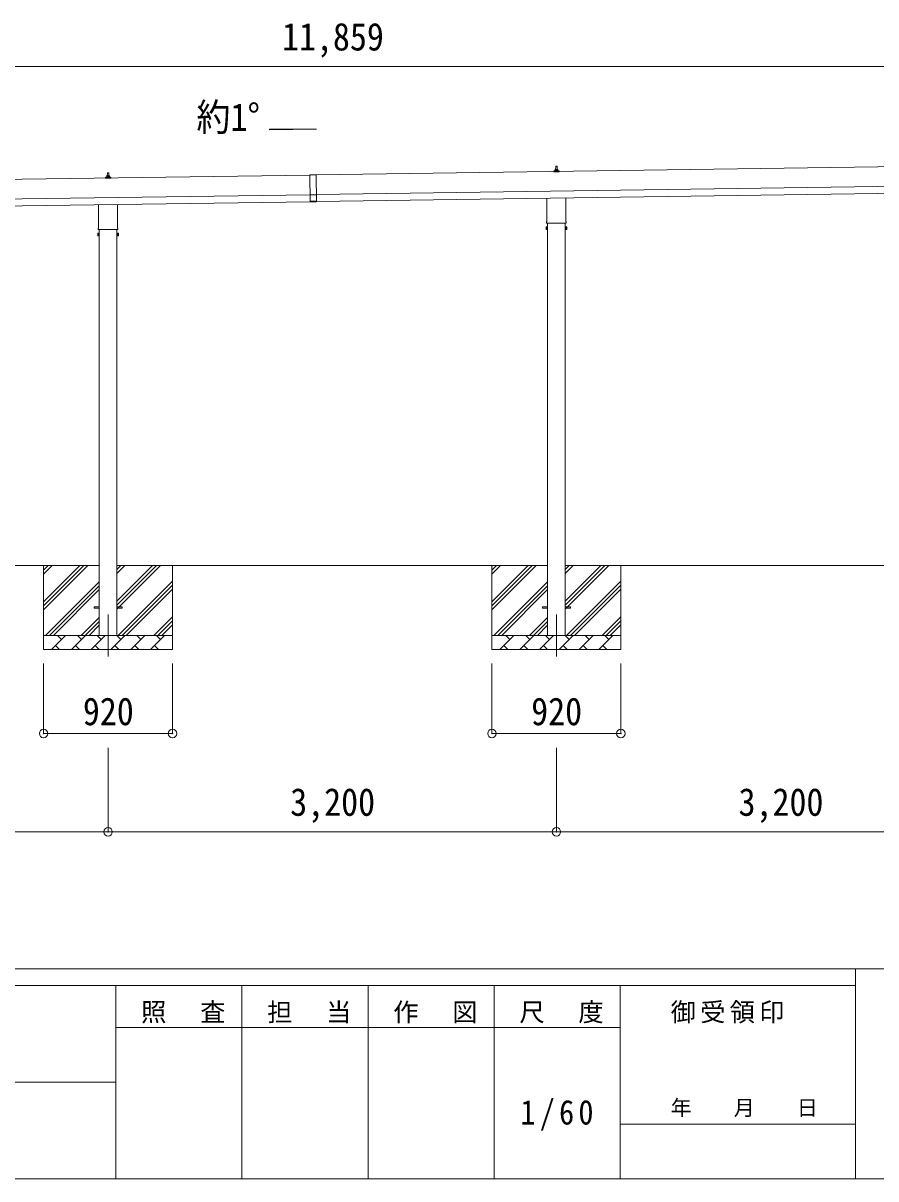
# Model space of a CAD drawing. Units: millimetres at full size, sheet at 1:60. Extents: x -16864 to 16864, y -11640 to 11640.
# Drawn here: x 4740 to 10827, y -11640 to -3389 of the extents above; entities that cross this region are included whole.
import ezdxf
from ezdxf.enums import TextEntityAlignment as Align

# ---------------------------------------------------------------- set-up
doc = ezdxf.new("R2010")
doc.units = ezdxf.units.MM
doc.header["$LTSCALE"] = 60
doc.header["$PDMODE"] = 32
doc.header["$PDSIZE"] = 60
doc.linetypes.add('CHAIN1', pattern=[8, 5, -1, 1, -1])
for name, color, linetype, lineweight in [('0-1_Defpoints', 7, 'CHAIN1', 9), ('0-2_TEXT1', 4, 'Continuous', 9), ('0-3_SHAPE', 7, 'Continuous', 9), ('0-7_PARTS2', 7, 'Continuous', 9), ('0-8_TABLE1', 6, 'Continuous', 9), ('F-0', 7, 'Continuous', 9)]:
    doc.layers.add(name, color=color, linetype=linetype, lineweight=lineweight)
doc.styles.add('ＭＳ ゴシック', font='')
doc.styles.get('ＭＳ ゴシック').set_extended_font_data('MS Gothic')

msp = doc.modelspace()

# ---------------------------------------------------------------- linework, layer by layer
at = {"layer": '0-1_Defpoints'}
for p, q in [((5346.57, -7611.46), (5346.57, -7960.46)), ((8546.57, -7611.46), (8546.57, -7960.46))]:
    msp.add_line(p, q, dxfattribs=at)
at = {"layer": '0-2_TEXT1'}
for p, q in [((6834.47, -4145.62), (6498.47, -4150.42)), ((12842.25, -4387.25), (6831.63, -4473.12)), ((8528.62, -4451.27), (8528.62, -4443.56)), ((8565.12, -4451.27), (8528.62, -4451.27)), ((8529.01, -4442.77), (8564.74, -4442.77)), ((8529.39, -4442.58), (8536.11, -4440.95)), ((8536.49, -4440.77), (8557.26, -4440.77)), ((8536.87, -4439.98), (8536.87, -4435.77)), ((8537.87, -4435.77), (8555.87, -4435.77)), ((8540.87, -4435.77), (8541.6, -4412.24)), ((8542.6, -4411.27), (8551.15, -4411.27)), ((8552.15, -4412.24), (8552.87, -4435.77)), ((8556.87, -4439.98), (8556.87, -4435.77)), ((8564.36, -4442.58), (8557.64, -4440.95)), ((8565.12, -4451.27), (8565.12, -4443.56)), ((6786.63, -4473.76), (1051.17, -4555.7)), ((5328.62, -4496.98), (5328.62, -4489.27)), ((5365.12, -4496.98), (5328.62, -4496.98)), ((5329.01, -4488.48), (5364.74, -4488.48)), ((5329.39, -4488.3), (5336.11, -4486.67)), ((5336.49, -4486.48), (5357.26, -4486.48)), ((5336.87, -4485.7), (5336.87, -4481.48)), ((5337.87, -4481.48), (5355.87, -4481.48)), ((5340.87, -4481.48), (5341.6, -4457.96)), ((5342.6, -4456.98), (5351.15, -4456.98)), ((5352.15, -4457.96), (5352.87, -4481.48)), ((5356.87, -4485.7), (5356.87, -4481.48)), ((5364.36, -4488.3), (5357.64, -4486.67)), ((5365.12, -4496.98), (5365.12, -4489.27)), ((6786.62, -4472.76), (6831.62, -4472.12)), ((6786.62, -4472.76), (6789.37, -4665.24)), ((6831.63, -4473.12), (6786.63, -4473.76)), ((6831.62, -4472.12), (6834.37, -4664.6)), ((6833.63, -4613.1), (12844.25, -4527.24)), ((1053.17, -4695.68), (6788.63, -4613.75)), ((6833.64, -4614.1), (6788.65, -4614.75)), ((6834.34, -4663.1), (12844.96, -4577.23)), ((1053.88, -4745.68), (6789.35, -4663.74)), ((5278.27, -4850.97), (5278.27, -4685.33)), ((5414.87, -4683.38), (5414.87, -4850.97)), ((6834.29, -4659.6), (6789.3, -4660.24)), ((6834.37, -4664.6), (6789.37, -4665.24)), ((8478.27, -4805.26), (8478.27, -4639.62)), ((8614.87, -4637.66), (8614.87, -4805.26)), ((5276.57, -4859.74), (5276.57, -4854.24)), ((5414.5, -4863.24), (5278.63, -4863.24)), ((5284.07, -4863.24), (5284.07, -7761.46)), ((5409.07, -7761.46), (5409.07, -4863.24)), ((5416.57, -4854.24), (5416.57, -4859.74)), ((8472.57, -4843.53), (8473.33, -4842.21)), ((8472.57, -4843.53), (8472.57, -4860.53)), ((8472.57, -4860.53), (8473.33, -4861.84)), ((8479.57, -4847.12), (8473.33, -4847.12)), ((8479.57, -4856.94), (8473.33, -4856.94)), ((8479.57, -4861.84), (8473.33, -4861.84)), ((8476.57, -4814.03), (8476.57, -4808.53)), ((8614.5, -4817.53), (8478.63, -4817.53)), ((8482.07, -4861.23), (8479.57, -4861.23)), ((8484.07, -4817.53), (8484.07, -7761.46)), ((8609.07, -7761.46), (8609.07, -4817.53)), ((8611.07, -4861.23), (8613.57, -4861.23)), ((8613.57, -4847.12), (8619.81, -4847.12)), ((8613.57, -4856.94), (8619.81, -4856.94)), ((8613.57, -4861.84), (8619.81, -4861.84)), ((8616.57, -4808.53), (8616.57, -4814.03)), ((8620.57, -4843.53), (8619.81, -4842.21)), ((8620.57, -4860.53), (8619.81, -4861.84)), ((8620.57, -4843.53), (8620.57, -4860.53)), ((5272.57, -4889.24), (5273.33, -4887.93)), ((5272.57, -4889.24), (5272.57, -4906.24)), ((5272.57, -4906.24), (5273.33, -4907.56)), ((5279.57, -4892.83), (5273.33, -4892.83)), ((5279.57, -4902.65), (5273.33, -4902.65)), ((5279.57, -4907.56), (5273.33, -4907.56)), ((5282.07, -4906.94), (5279.57, -4906.94)), ((5411.07, -4906.94), (5413.57, -4906.94)), ((5413.57, -4892.83), (5419.81, -4892.83)), ((5413.57, -4902.65), (5419.81, -4902.65)), ((5413.57, -4907.56), (5419.81, -4907.56)), ((5420.57, -4889.24), (5419.81, -4887.93)), ((5420.57, -4906.24), (5419.81, -4907.56)), ((5420.57, -4889.24), (5420.57, -4906.24)), ((5246.57, -7556.96), (5284.07, -7556.96)), ((5246.57, -7565.96), (5246.57, -7556.96)), ((5246.57, -7556.96), (5284.07, -7556.96)), ((5246.57, -7565.96), (5246.57, -7556.96)), ((5246.57, -7565.96), (5284.07, -7565.96)), ((5246.57, -7565.96), (5284.07, -7565.96)), ((5409.07, -7556.96), (5446.57, -7556.96)), ((5409.07, -7556.96), (5446.57, -7556.96)), ((5409.07, -7565.96), (5446.57, -7565.96)), ((5409.07, -7565.96), (5446.57, -7565.96)), ((5446.57, -7565.96), (5446.57, -7556.96)), ((5446.57, -7565.96), (5446.57, -7556.96)), ((8446.57, -7556.96), (8484.07, -7556.96)), ((8446.57, -7565.96), (8446.57, -7556.96)), ((8446.57, -7556.96), (8484.07, -7556.96)), ((8446.57, -7565.96), (8446.57, -7556.96)), ((8446.57, -7565.96), (8484.07, -7565.96)), ((8446.57, -7565.96), (8484.07, -7565.96)), ((8609.07, -7556.96), (8646.57, -7556.96)), ((8609.07, -7556.96), (8646.57, -7556.96)), ((8609.07, -7565.96), (8646.57, -7565.96)), ((8609.07, -7565.96), (8646.57, -7565.96)), ((8646.57, -7565.96), (8646.57, -7556.96)), ((8646.57, -7565.96), (8646.57, -7556.96))]:
    msp.add_line(p, q, dxfattribs=at)
for points in [[(8479.57, -4861.84), (8479.57, -4842.21), (8473.33, -4842.21)], [(8479.57, -4861.23), (8479.57, -4842.83), (8482.07, -4842.83)], [(8613.57, -4861.23), (8613.57, -4842.83), (8611.07, -4842.83)], [(8613.57, -4861.84), (8613.57, -4842.21), (8619.81, -4842.21)], [(5279.57, -4907.56), (5279.57, -4887.93), (5273.33, -4887.93)], [(5279.57, -4906.94), (5279.57, -4888.54), (5282.07, -4888.54)], [(5413.57, -4906.94), (5413.57, -4888.54), (5411.07, -4888.54)], [(5413.57, -4907.56), (5413.57, -4887.93), (5419.81, -4887.93)]]:
    msp.add_lwpolyline(points, dxfattribs=at)
for points in [[(8482.07, -4862.53), (8482.07, -4841.53), (8484.07, -4841.53), (8484.07, -4862.53)], [(8611.07, -4862.53), (8611.07, -4841.53), (8609.07, -4841.53), (8609.07, -4862.53)], [(5282.07, -4908.24), (5282.07, -4887.24), (5284.07, -4887.24), (5284.07, -4908.24)], [(5411.07, -4908.24), (5411.07, -4887.24), (5409.07, -4887.24), (5409.07, -4908.24)]]:
    msp.add_lwpolyline(points, close=True, dxfattribs=at)
for centre, radius, start, end in [((8529.62, -4443.56), 1, 103.62699, 180), ((8535.87, -4439.98), 1, 283.62699, 0), ((8540.96, -4436.4), 4.13, 90, 171.17633), ((8537.87, -4436.77), 1, 90, 180), ((8542.6, -4412.27), 1, 90, 178.60509), ((8550.21, -4435.77), 4.83, 133.60282, 180), ((8543.54, -4435.77), 4.83, 0, 46.39718), ((8551.15, -4412.27), 1, 1.39491, 90), ((8552.79, -4436.4), 4.13, 8.82367, 90), ((8555.87, -4436.77), 1, 0, 90), ((8557.87, -4439.98), 1, 180, 256.37301), ((8564.12, -4443.56), 1, 0, 76.37301), ((5329.62, -4489.27), 1, 103.62699, 180), ((5335.87, -4485.7), 1, 283.62699, 0), ((5340.96, -4482.12), 4.13, 90, 171.17633), ((5337.87, -4482.48), 1, 90, 180), ((5342.6, -4457.98), 1, 90, 178.60509), ((5350.21, -4481.48), 4.83, 133.60282, 180), ((5343.54, -4481.48), 4.83, 0, 46.39718), ((5351.15, -4457.98), 1, 1.39491, 90), ((5352.79, -4482.12), 4.13, 8.82367, 90), ((5355.87, -4482.48), 1, 0, 90), ((5357.87, -4485.7), 1, 180, 256.37301), ((5364.12, -4489.27), 1, 0, 76.37301), ((5280.57, -4854.24), 4, 125.09963, 180), ((5280.57, -4859.74), 4, 180, 194.47751), ((5280.57, -4859.74), 4, 194.47751, 241.04498), ((5412.57, -4859.74), 4, 298.95502, 345.52249), ((5412.57, -4854.24), 4, 0, 54.90037), ((5412.57, -4859.74), 4, 345.52249, 0), ((8476.91, -4844.67), 4.34, 145.61575, 214.38425), ((8488.81, -4852.03), 16.24, 162.41205, 197.58795), ((8476.91, -4859.39), 4.34, 145.61575, 214.38425), ((8480.57, -4808.53), 4, 125.09963, 180), ((8480.57, -4814.03), 4, 180, 194.47751), ((8480.57, -4814.03), 4, 194.47751, 241.04498), ((8612.57, -4814.03), 4, 298.95502, 345.52249), ((8612.57, -4808.53), 4, 0, 54.90037), ((8612.57, -4814.03), 4, 345.52249, 0), ((8616.22, -4844.67), 4.34, 325.61575, 34.38425), ((8604.33, -4852.03), 16.24, 342.41205, 17.58795), ((8616.22, -4859.39), 4.34, 325.61575, 34.38425), ((5276.91, -4890.38), 4.34, 145.61575, 214.38425), ((5276.91, -4905.1), 4.34, 145.61575, 214.38425), ((5288.81, -4897.74), 16.24, 162.41205, 197.58795), ((5416.22, -4890.38), 4.34, 325.61575, 34.38425), ((5404.33, -4897.74), 16.24, 342.41205, 17.58795), ((5416.22, -4905.1), 4.34, 325.61575, 34.38425)]:
    msp.add_arc(centre, radius, start, end, dxfattribs=at)
at = {"layer": '0-3_SHAPE'}
for p, q in [((5284.07, -7261.46), (2209.07, -7261.46)), ((4886.57, -7261.46), (4886.57, -7861.46)), ((4886.57, -7293.66), (4918.77, -7261.46)), ((4886.57, -7519.94), (5145.05, -7261.46)), ((4886.57, -7548.22), (5173.33, -7261.46)), ((4886.57, -7576.51), (5201.62, -7261.46)), ((4886.57, -7321.95), (4947.06, -7261.46)), ((4886.57, -7265.38), (4890.49, -7261.46)), ((8484.07, -7261.46), (5409.07, -7261.46)), ((5409.07, -7290.28), (5437.89, -7261.46)), ((5409.07, -7318.57), (5466.18, -7261.46)), ((5409.07, -7573.12), (5720.73, -7261.46)), ((5409.07, -7516.55), (5664.17, -7261.46)), ((5409.07, -7544.84), (5692.45, -7261.46)), ((5806.57, -7261.46), (5806.57, -7861.46)), ((8086.57, -7261.46), (8086.57, -7861.46)), ((8086.57, -7293.66), (8118.77, -7261.46)), ((8086.57, -7519.94), (8345.05, -7261.46)), ((8086.57, -7548.22), (8373.33, -7261.46)), ((8086.57, -7576.51), (8401.62, -7261.46)), ((8086.57, -7321.95), (8147.06, -7261.46)), ((8086.57, -7265.38), (8090.49, -7261.46)), ((11684.07, -7261.46), (8609.07, -7261.46)), ((8609.07, -7290.28), (8637.89, -7261.46)), ((8609.07, -7318.57), (8666.18, -7261.46)), ((8609.07, -7573.12), (8920.73, -7261.46)), ((8609.07, -7516.55), (8864.17, -7261.46)), ((8609.07, -7544.84), (8892.45, -7261.46)), ((9006.57, -7261.46), (9006.57, -7861.46)), ((4901.57, -7759.5), (5284.07, -7377)), ((4927.89, -7761.46), (5284.07, -7405.28)), ((5418.72, -7761.46), (5806.57, -7373.61)), ((5447.01, -7761.46), (5806.57, -7401.9)), ((8101.57, -7759.5), (8484.07, -7377)), ((8127.89, -7761.46), (8484.07, -7405.28)), ((8618.72, -7761.46), (9006.57, -7373.61)), ((8647.01, -7761.46), (9006.57, -7401.9)), ((4956.18, -7761.46), (5284.07, -7433.57)), ((5475.29, -7761.46), (5806.57, -7430.18)), ((8156.18, -7761.46), (8484.07, -7433.57)), ((8675.29, -7761.46), (9006.57, -7430.18)), ((5154.17, -7761.46), (5284.07, -7631.55)), ((5182.45, -7761.46), (5284.07, -7659.84)), ((5673.28, -7761.46), (5806.57, -7628.17)), ((5701.57, -7761.46), (5806.57, -7656.46)), ((8354.17, -7761.46), (8484.07, -7631.55)), ((8382.45, -7761.46), (8484.07, -7659.84)), ((8873.28, -7761.46), (9006.57, -7628.17)), ((8901.57, -7761.46), (9006.57, -7656.46)), ((5210.73, -7761.46), (5284.07, -7688.12)), ((5729.85, -7761.46), (5806.57, -7684.74)), ((8410.73, -7761.46), (8484.07, -7688.12)), ((8929.85, -7761.46), (9006.57, -7684.74)), ((4886.57, -7761.46), (5806.57, -7761.46)), ((4943.01, -7861.46), (5043.01, -7761.46)), ((4971.57, -7832.9), (5000.12, -7861.46)), ((5014.46, -7790.01), (4985.91, -7761.46)), ((5084.43, -7861.46), (5184.43, -7761.46)), ((5112.99, -7832.9), (5141.54, -7861.46)), ((5155.88, -7790.01), (5127.33, -7761.46)), ((5225.86, -7861.46), (5325.86, -7761.46)), ((5254.41, -7832.9), (5282.96, -7861.46)), ((5297.3, -7790.01), (5268.75, -7761.46)), ((5367.28, -7861.46), (5467.28, -7761.46)), ((5395.83, -7832.9), (5424.38, -7861.46)), ((5438.72, -7790.01), (5410.17, -7761.46)), ((5508.7, -7861.46), (5608.7, -7761.46)), ((5537.25, -7832.9), (5565.81, -7861.46)), ((5580.14, -7790.01), (5551.59, -7761.46)), ((5650.12, -7861.46), (5750.12, -7761.46)), ((5678.67, -7832.9), (5707.23, -7861.46)), ((5721.57, -7790.01), (5693.01, -7761.46)), ((8086.57, -7761.46), (9006.57, -7761.46)), ((8143.01, -7861.46), (8243.01, -7761.46)), ((8171.57, -7832.9), (8200.12, -7861.46)), ((8214.46, -7790.01), (8185.91, -7761.46)), ((8284.43, -7861.46), (8384.43, -7761.46)), ((8312.99, -7832.9), (8341.54, -7861.46)), ((8355.88, -7790.01), (8327.33, -7761.46)), ((8425.86, -7861.46), (8525.86, -7761.46)), ((8454.41, -7832.9), (8482.96, -7861.46)), ((8497.3, -7790.01), (8468.75, -7761.46)), ((8567.28, -7861.46), (8667.28, -7761.46)), ((8595.83, -7832.9), (8624.38, -7861.46)), ((8638.72, -7790.01), (8610.17, -7761.46)), ((8708.7, -7861.46), (8808.7, -7761.46)), ((8737.25, -7832.9), (8765.81, -7861.46)), ((8780.14, -7790.01), (8751.59, -7761.46)), ((8850.12, -7861.46), (8950.12, -7761.46)), ((8878.67, -7832.9), (8907.23, -7861.46)), ((8921.57, -7790.01), (8893.01, -7761.46)), ((5806.57, -7861.46), (4886.57, -7861.46)), ((9006.57, -7861.46), (8086.57, -7861.46))]:
    msp.add_line(p, q, dxfattribs=at)
at = {"layer": '0-7_PARTS2', "color": 4}
for p, q in [((6498.47, -4150.42), (6498.47, -4145.62)), ((6498.47, -4145.62), (6834.47, -4145.62))]:
    msp.add_line(p, q, dxfattribs=at)
at = {"layer": '0-8_TABLE1'}
for p, q in [((12877.57, -3698.82), (1018.57, -3698.82)), ((4886.57, -8460.46), (4886.57, -7960.46)), ((5806.57, -8460.46), (5806.57, -7960.46)), ((8086.57, -8460.46), (8086.57, -7960.46)), ((9006.57, -8460.46), (9006.57, -7960.46)), ((4886.57, -8460.46), (5806.57, -8460.46)), ((8086.57, -8460.46), (9006.57, -8460.46)), ((5346.57, -9162.46), (5346.57, -8562.46)), ((8546.57, -9162.46), (8546.57, -8562.46)), ((5346.57, -9162.46), (2146.57, -9162.46)), ((8546.57, -9162.46), (5346.57, -9162.46)), ((11746.57, -9162.46), (8546.57, -9162.46))]:
    msp.add_line(p, q, dxfattribs=at)
for p in [(4886.57, -8460.46), (5806.57, -8460.46), (8086.57, -8460.46), (9006.57, -8460.46), (5346.57, -9162.46), (8546.57, -9162.46)]:
    msp.add_point(p, dxfattribs=at)
at = {"layer": 'F-0', "color": 5, "lineweight": 5}
for p, q in [((-16864.12, -10140), (16015.88, -10140)), ((10682.37, -10140), (10682.37, -11640)), ((-16864.12, -10260), (10682.37, -10260)), ((5402.37, -10260), (5402.37, -11640)), ((6302.37, -10260), (6302.37, -11640)), ((7202.37, -10260), (7202.37, -11640)), ((8102.36, -10260), (8102.36, -11640)), ((9002.37, -10260), (9002.37, -11640)), ((5402.37, -10560), (9002.37, -10560)), ((-6897.63, -10950), (5402.37, -10950)), ((9002.37, -11250), (10682.37, -11250)), ((-16864.12, -11640), (16015.88, -11640))]:
    msp.add_line(p, q, dxfattribs=at)

# ---------------------------------------------------------------- texts
at = {"layer": '0-7_PARTS2', "style": 'ＭＳ ゴシック', "width": 0.9}
msp.add_text('約1°', height=197.9, dxfattribs=at).set_placement((5977.39, -4218.18), align=Align.BOTTOM_LEFT)
at = {"layer": '0-8_TABLE1', "color": 7, "style": 'ＭＳ ゴシック', "width": 0.9}
for s, p in [('11,859', (6588.07, -3643.82)), ('920', (5166.57, -8460.46)), ('920', (8366.57, -8460.46)), ('3,200', (6646.57, -9107.46)), ('3,200', (9846.57, -9107.46))]:
    msp.add_text(s, height=197.9, dxfattribs=at).set_placement(p, align=Align.BOTTOM_LEFT)
at = {"layer": 'F-0', "style": 'ＭＳ ゴシック'}
msp.add_text('年\u3000\u3000月\u3000\u3000日', height=110, dxfattribs=at).set_placement((9362.37, -11220), align=Align.BOTTOM_LEFT)
at = {"layer": 'F-0', "attachment_point": 7, "style": 'ＭＳ ゴシック'}
for s, insert, char_height in [('\\T1.17;照\u3000査', (5582.37, -10530), 132), ('\\T1.17;担\u3000当', (6482.37, -10530), 132), ('\\T1.17;作\u3000図', (7382.37, -10530), 132), ('\\T1.17;尺\u3000度', (8282.37, -10530), 132), ('\\T1.17;御受領印', (9362.37, -10530), 132), ('\\T1.28;\\W0.9;1/60', (8289.87, -11295), 176)]:
    msp.add_mtext(s, dxfattribs=dict(at, insert=insert, char_height=char_height))

doc.saveas('drawing.dxf')
